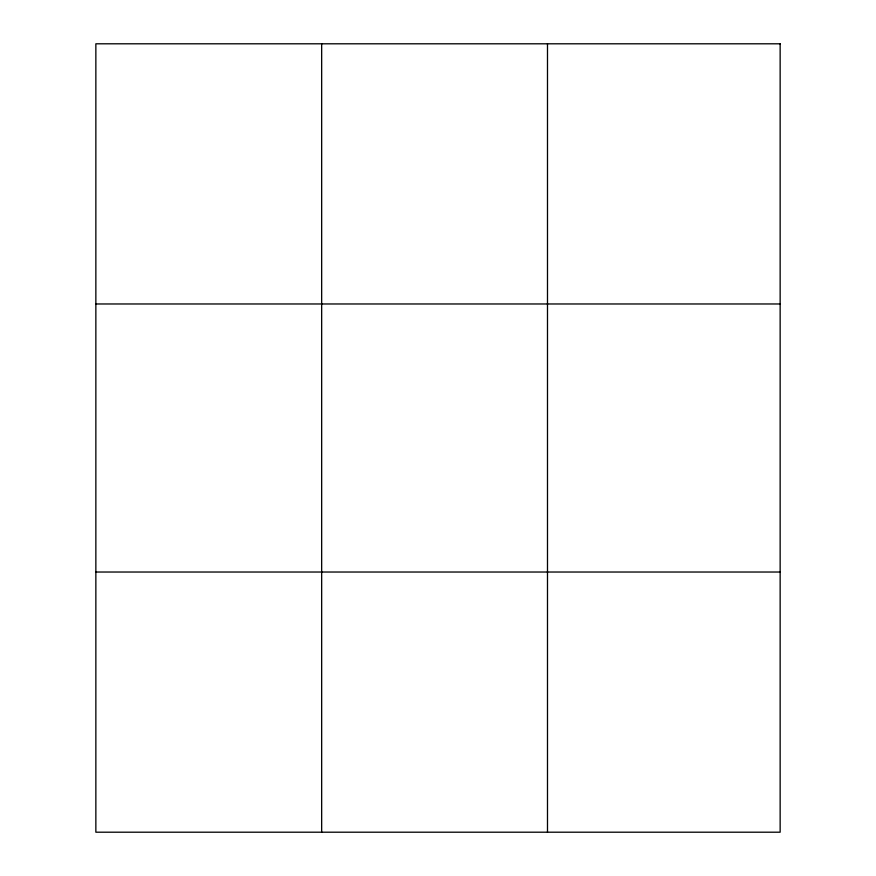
<?xml version="1.0" encoding="UTF-8"?>
<svg xmlns="http://www.w3.org/2000/svg" width="876" height="876" viewBox="0 0 876 876"><rect width="100%" height="100%" fill="white"/><g stroke="black" fill="none" stroke-linecap="round" stroke-linejoin="round"><path stroke-width="1.31" d="M321.667 43.8L321.667 832.2M547.489 43.8L547.489 832.2M95.856 303.972L780.144 303.972M95.856 572.028L780.144 572.028M780.144 43.8L780.144 832.2L95.856 832.2L95.856 43.8L780.144 43.8"/></g></svg>
